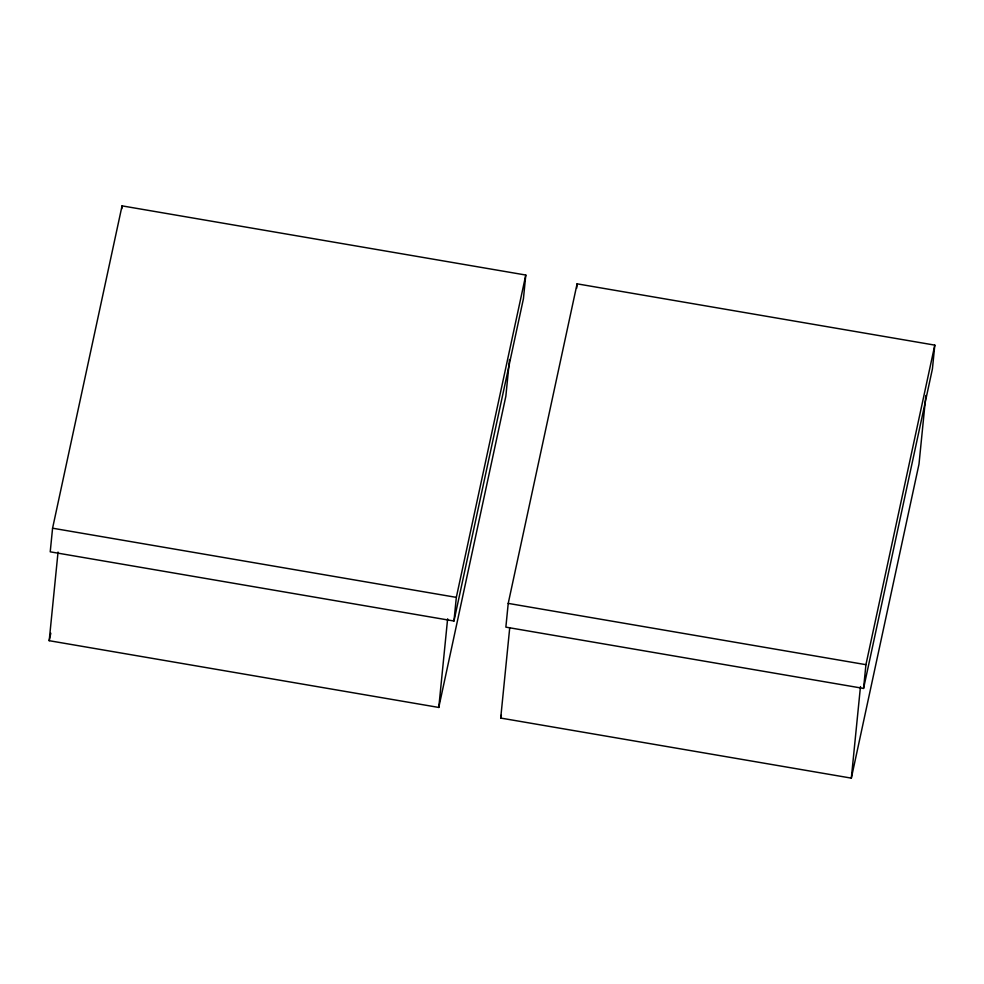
<?xml version="1.0" encoding="UTF-8"?>
<svg xmlns="http://www.w3.org/2000/svg" width="984" height="984" viewBox="0 0 984 984"><rect width="100%" height="100%" fill="white"/><g stroke="black" fill="none" stroke-linecap="round" stroke-linejoin="round"><path stroke-width="1.48" d="M52.582 528.199L50.221 551.827L453.968 621.015L523.439 298.669L525.788 275.04L122.053 205.865L52.582 528.199L456.33 597.374L453.968 621.015M509.515 359.554L505.85 396.232L438.778 707.447L49.2 640.695L58.044 552.073M121.758 208.817L122.053 205.865M438.778 707.447L447.622 618.825M508.224 603.389L505.862 627.14L863.558 688.431L932.426 368.865L934.8 345.126L577.091 283.835L508.224 603.389L865.932 664.68L863.558 688.431M925.858 395.457L918.994 464.141L851.332 778.135L500.708 718.062L509.7 628.026M576.649 288.287L577.091 283.835M851.332 778.135L860.471 686.574M49.2 640.695L50.811 633.216M456.33 597.374L525.788 275.04M500.708 718.062L501.36 715.061M865.932 664.68L934.8 345.126"/></g></svg>
